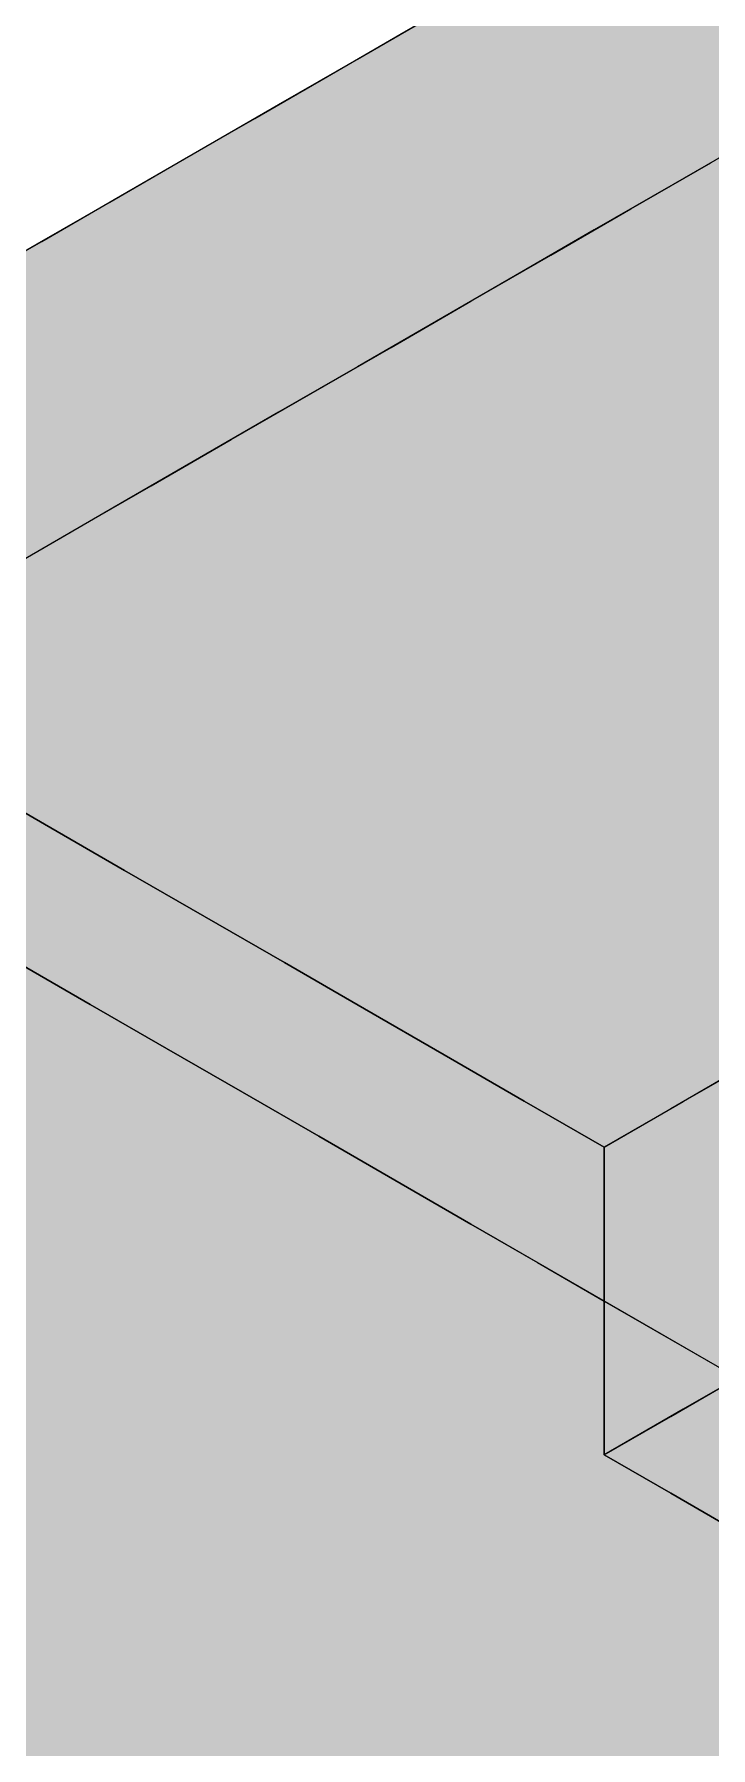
# Model space of a CAD drawing. Header units: metres. Extents: x 0 to 8.41, y 0 to 5.94.
# Drawn here: x 1.344 to 1.564, y 4.535 to 5.092 of the extents above; entities that cross this region are included whole.
import ezdxf

# ---------------------------------------------------------------- set-up
doc = ezdxf.new("R2010")
doc.units = ezdxf.units.M
doc.header["$LTSCALE"] = 0.25
doc.layers.add('ISO-3D', color=7, linetype='CONTINUOUS', lineweight=13)
doc.layers.add('ISO-3D-ARISTAS', color=250, linetype='CONTINUOUS', lineweight=13)

msp = doc.modelspace()

# ---------------------------------------------------------------- linework, layer by layer
at = {"layer": 'ISO-3D', "true_color": 0x8e8d88}
for points in [[(1.57699, 5.10444), (1.55133, 5.08963), (1.57699, 5.13111), (1.55133, 5.1163)], [(1.52567, 5.10148), (1.50001, 5.08667), (1.52567, 5.12815), (1.50001, 5.11333)], [(1.50001, 5.08667), (1.47435, 5.07185), (1.50001, 5.11333), (1.47435, 5.09852)], [(1.55133, 5.08963), (1.52567, 5.07481), (1.55133, 5.1163), (1.52567, 5.10148)], [(1.57699, 5.07778), (1.55133, 5.06296), (1.57699, 5.10444), (1.55133, 5.08963)], [(1.47435, 5.07185), (1.44869, 5.05704), (1.47435, 5.09852), (1.44869, 5.0837)], [(1.52567, 5.07481), (1.50001, 5.06), (1.52567, 5.10148), (1.50001, 5.08667)], [(1.50001, 5.06), (1.47435, 5.04519), (1.50001, 5.08667), (1.47435, 5.07185)], [(1.55133, 5.06296), (1.52567, 5.04815), (1.55133, 5.08963), (1.52567, 5.07481)], [(1.44869, 5.05704), (1.42303, 5.04222), (1.44869, 5.0837), (1.42303, 5.06889)], [(1.52567, 5.04815), (1.50001, 5.03333), (1.52567, 5.07481), (1.50001, 5.06)], [(1.57699, 5.05778), (1.55133, 5.04296), (1.57699, 5.07778), (1.55133, 5.06296)], [(1.42303, 5.04222), (1.39737, 5.02741), (1.42303, 5.06889), (1.39737, 5.05407)], [(1.47435, 5.04519), (1.44869, 5.03037), (1.47435, 5.07185), (1.44869, 5.05704)], [(1.55133, 5.04296), (1.52567, 5.02815), (1.55133, 5.06296), (1.52567, 5.04815)], [(1.50001, 5.03333), (1.47435, 5.01852), (1.50001, 5.06), (1.47435, 5.04519)], [(1.39737, 5.02741), (1.37171, 5.01259), (1.39737, 5.05407), (1.37171, 5.03926)], [(1.44869, 5.03037), (1.42303, 5.01556), (1.44869, 5.05704), (1.42303, 5.04222)], [(1.52567, 5.02815), (1.50001, 5.01333), (1.52567, 5.04815), (1.50001, 5.03333)], [(1.42303, 5.01556), (1.39737, 5.00074), (1.42303, 5.04222), (1.39737, 5.02741)], [(1.47435, 5.01852), (1.44869, 5.0037), (1.47435, 5.04519), (1.44869, 5.03037)], [(1.37171, 5.01259), (1.34605, 4.99778), (1.37171, 5.03926), (1.34605, 5.02444)], [(1.44869, 5.0037), (1.42303, 4.98889), (1.44869, 5.03037), (1.42303, 5.01556)], [(1.50001, 5.01333), (1.47435, 4.99852), (1.50001, 5.03333), (1.47435, 5.01852)], [(1.34605, 4.99778), (1.32039, 4.98296), (1.34605, 5.02444), (1.32039, 5.00963)], [(1.39737, 5.00074), (1.37171, 4.98593), (1.39737, 5.02741), (1.37171, 5.01259)], [(1.47435, 4.99852), (1.44869, 4.9837), (1.47435, 5.01852), (1.44869, 5.0037)], [(1.42303, 4.98889), (1.39737, 4.97407), (1.42303, 5.01556), (1.39737, 5.00074)], [(1.37171, 4.98593), (1.34605, 4.97111), (1.37171, 5.01259), (1.34605, 4.99778)], [(1.44869, 4.9837), (1.42303, 4.96889), (1.44869, 5.0037), (1.42303, 4.98889)], [(1.34605, 4.97111), (1.32039, 4.9563), (1.34605, 4.99778), (1.32039, 4.98296)], [(1.39737, 4.97407), (1.37171, 4.95926), (1.39737, 5.00074), (1.37171, 4.98593)], [(1.37171, 4.95926), (1.34605, 4.94444), (1.37171, 4.98593), (1.34605, 4.97111)], [(1.42303, 4.96889), (1.39737, 4.95407), (1.42303, 4.98889), (1.39737, 4.97407)], [(1.39737, 4.95407), (1.37171, 4.93926), (1.39737, 4.97407), (1.37171, 4.95926)], [(1.34605, 4.94444), (1.32039, 4.92963), (1.34605, 4.97111), (1.32039, 4.9563)], [(1.37171, 4.93926), (1.34605, 4.92444), (1.37171, 4.95926), (1.34605, 4.94444)], [(1.34605, 4.92444), (1.32039, 4.90963), (1.34605, 4.94444), (1.32039, 4.92963)], [(1.5802, 4.73463), (1.55454, 4.71981), (1.5802, 4.75963), (1.55454, 4.74481)], [(1.55454, 4.71981), (1.52888, 4.705), (1.55454, 4.74481), (1.52888, 4.73)], [(1.5802, 4.70963), (1.55454, 4.69481), (1.5802, 4.73463), (1.55454, 4.71981)], [(1.55454, 4.69481), (1.52888, 4.68), (1.55454, 4.71981), (1.52888, 4.705)], [(1.5802, 4.68463), (1.55454, 4.66981), (1.5802, 4.70963), (1.55454, 4.69481)], [(1.55454, 4.66981), (1.52888, 4.655), (1.55454, 4.69481), (1.52888, 4.68)], [(1.5802, 4.65963), (1.55454, 4.64481), (1.5802, 4.68463), (1.55454, 4.66981)], [(1.55454, 4.64481), (1.52888, 4.63), (1.55454, 4.66981), (1.52888, 4.655)]]:
    msp.add_solid(points, dxfattribs=at)
at = {"layer": 'ISO-3D', "true_color": 0xb0aea8}
for points in [[(1.53438, 5.1046), (1.5108, 5.09099), (1.50963, 5.11889), (1.48606, 5.10528)], [(1.5827, 5.10393), (1.55912, 5.09032), (1.55795, 5.11821), (1.53438, 5.1046)], [(1.5108, 5.09099), (1.48723, 5.07738), (1.48606, 5.10528), (1.46248, 5.09167)], [(1.55912, 5.09032), (1.53555, 5.07671), (1.53438, 5.1046), (1.5108, 5.09099)], [(1.60744, 5.08964), (1.58386, 5.07603), (1.5827, 5.10393), (1.55912, 5.09032)], [(1.48723, 5.07738), (1.46365, 5.06377), (1.46248, 5.09167), (1.43891, 5.07806)], [(1.53555, 5.07671), (1.51197, 5.0631), (1.5108, 5.09099), (1.48723, 5.07738)], [(1.58386, 5.07603), (1.56029, 5.06242), (1.55912, 5.09032), (1.53555, 5.07671)], [(1.46365, 5.06377), (1.44008, 5.05016), (1.43891, 5.07806), (1.41533, 5.06444)], [(1.51197, 5.0631), (1.4884, 5.04948), (1.48723, 5.07738), (1.46365, 5.06377)], [(1.56029, 5.06242), (1.53671, 5.04881), (1.53555, 5.07671), (1.51197, 5.0631)], [(1.60861, 5.06175), (1.58503, 5.04813), (1.58386, 5.07603), (1.56029, 5.06242)], [(1.44008, 5.05016), (1.4165, 5.03655), (1.41533, 5.06444), (1.39176, 5.05083)], [(1.4884, 5.04948), (1.46482, 5.03587), (1.46365, 5.06377), (1.44008, 5.05016)], [(1.53671, 5.04881), (1.51314, 5.0352), (1.51197, 5.0631), (1.4884, 5.04948)], [(1.58503, 5.04813), (1.56146, 5.03452), (1.56029, 5.06242), (1.53671, 5.04881)], [(1.4165, 5.03655), (1.39293, 5.02294), (1.39176, 5.05083), (1.36818, 5.03722)], [(1.46482, 5.03587), (1.44124, 5.02226), (1.44008, 5.05016), (1.4165, 5.03655)], [(1.51314, 5.0352), (1.48956, 5.02159), (1.4884, 5.04948), (1.46482, 5.03587)], [(1.56146, 5.03452), (1.53788, 5.02091), (1.53671, 5.04881), (1.51314, 5.0352)], [(1.5895, 5.035), (1.56352, 5.02), (1.56352, 5.05), (1.53754, 5.035)], [(1.60978, 5.03385), (1.5862, 5.02024), (1.58503, 5.04813), (1.56146, 5.03452)], [(1.39293, 5.02294), (1.36935, 5.00933), (1.36818, 5.03722), (1.34461, 5.02361)], [(1.44124, 5.02226), (1.41767, 5.00865), (1.4165, 5.03655), (1.39293, 5.02294)], [(1.48956, 5.02159), (1.46599, 5.00798), (1.46482, 5.03587), (1.44124, 5.02226)], [(1.53788, 5.02091), (1.51431, 5.0073), (1.51314, 5.0352), (1.48956, 5.02159)], [(1.56352, 5.02), (1.53754, 5.005), (1.53754, 5.035), (1.51156, 5.02)], [(1.61548, 5.02), (1.5895, 5.005), (1.5895, 5.035), (1.56352, 5.02)], [(1.5862, 5.02024), (1.56263, 5.00663), (1.56146, 5.03452), (1.53788, 5.02091)], [(1.36935, 5.00933), (1.34578, 4.99571), (1.34461, 5.02361), (1.32103, 5.01)], [(1.41767, 5.00865), (1.39409, 4.99504), (1.39293, 5.02294), (1.36935, 5.00933)], [(1.46599, 5.00798), (1.44241, 4.99437), (1.44124, 5.02226), (1.41767, 5.00865)], [(1.51431, 5.0073), (1.49073, 4.99369), (1.48956, 5.02159), (1.46599, 5.00798)], [(1.53754, 5.005), (1.51156, 4.99), (1.51156, 5.02), (1.48558, 5.005)], [(1.56263, 5.00663), (1.53905, 4.99302), (1.53788, 5.02091), (1.51431, 5.0073)], [(1.5895, 5.005), (1.56352, 4.99), (1.56352, 5.02), (1.53754, 5.005)], [(1.61094, 5.00595), (1.58737, 4.99234), (1.5862, 5.02024), (1.56263, 5.00663)], [(1.34578, 4.99571), (1.33712, 4.99071), (1.32103, 5.01), (1.31237, 5.005)], [(1.39409, 4.99504), (1.37052, 4.98143), (1.36935, 5.00933), (1.34578, 4.99571)], [(1.44241, 4.99437), (1.41884, 4.98075), (1.41767, 5.00865), (1.39409, 4.99504)], [(1.49073, 4.99369), (1.46716, 4.98008), (1.46599, 5.00798), (1.44241, 4.99437)], [(1.53905, 4.99302), (1.51548, 4.9794), (1.51431, 5.0073), (1.49073, 4.99369)], [(1.51156, 4.99), (1.48558, 4.975), (1.48558, 5.005), (1.4596, 4.99)], [(1.56352, 4.99), (1.53754, 4.975), (1.53754, 5.005), (1.51156, 4.99)], [(1.58737, 4.99234), (1.56379, 4.97873), (1.56263, 5.00663), (1.53905, 4.99302)], [(1.36186, 4.97643), (1.33712, 4.96214), (1.33712, 4.99071), (1.31237, 4.97643)], [(1.37052, 4.98143), (1.36186, 4.97643), (1.34578, 4.99571), (1.33712, 4.99071)], [(1.41884, 4.98075), (1.39526, 4.96714), (1.39409, 4.99504), (1.37052, 4.98143)], [(1.46716, 4.98008), (1.44358, 4.96647), (1.44241, 4.99437), (1.41884, 4.98075)], [(1.51548, 4.9794), (1.4919, 4.96579), (1.49073, 4.99369), (1.46716, 4.98008)], [(1.56379, 4.97873), (1.54022, 4.96512), (1.53905, 4.99302), (1.51548, 4.9794)], [(1.48558, 4.975), (1.4596, 4.96), (1.4596, 4.99), (1.43362, 4.975)], [(1.53754, 4.975), (1.51156, 4.96), (1.51156, 4.99), (1.48558, 4.975)], [(1.5895, 4.975), (1.56352, 4.96), (1.56352, 4.99), (1.53754, 4.975)], [(1.39526, 4.96714), (1.3866, 4.96214), (1.37052, 4.98143), (1.36186, 4.97643)], [(1.44358, 4.96647), (1.42001, 4.95286), (1.41884, 4.98075), (1.39526, 4.96714)], [(1.4919, 4.96579), (1.46833, 4.95218), (1.46716, 4.98008), (1.44358, 4.96647)], [(1.54022, 4.96512), (1.51664, 4.95151), (1.51548, 4.9794), (1.4919, 4.96579)], [(1.3866, 4.96214), (1.36186, 4.94786), (1.36186, 4.97643), (1.33712, 4.96214)], [(1.4596, 4.96), (1.43362, 4.945), (1.43362, 4.975), (1.40763, 4.96)], [(1.51156, 4.96), (1.48558, 4.945), (1.48558, 4.975), (1.4596, 4.96)], [(1.56352, 4.96), (1.53754, 4.945), (1.53754, 4.975), (1.51156, 4.96)], [(1.58854, 4.96444), (1.56496, 4.95083), (1.56379, 4.97873), (1.54022, 4.96512)], [(1.42001, 4.95286), (1.41135, 4.94786), (1.39526, 4.96714), (1.3866, 4.96214)], [(1.46833, 4.95218), (1.44475, 4.93857), (1.44358, 4.96647), (1.42001, 4.95286)], [(1.51664, 4.95151), (1.49307, 4.9379), (1.4919, 4.96579), (1.46833, 4.95218)], [(1.56496, 4.95083), (1.54139, 4.93722), (1.54022, 4.96512), (1.51664, 4.95151)], [(1.36186, 4.94786), (1.33712, 4.93357), (1.33712, 4.96214), (1.31237, 4.94786)], [(1.41135, 4.94786), (1.3866, 4.93357), (1.3866, 4.96214), (1.36186, 4.94786)], [(1.43362, 4.945), (1.40763, 4.93), (1.40763, 4.96), (1.38165, 4.945)], [(1.48558, 4.945), (1.4596, 4.93), (1.4596, 4.96), (1.43362, 4.945)], [(1.53754, 4.945), (1.51156, 4.93), (1.51156, 4.96), (1.48558, 4.945)], [(1.5895, 4.945), (1.56352, 4.93), (1.56352, 4.96), (1.53754, 4.945)], [(1.44475, 4.93857), (1.43609, 4.93357), (1.42001, 4.95286), (1.41135, 4.94786)], [(1.49307, 4.9379), (1.46949, 4.92429), (1.46833, 4.95218), (1.44475, 4.93857)], [(1.54139, 4.93722), (1.51781, 4.92361), (1.51664, 4.95151), (1.49307, 4.9379)], [(1.3866, 4.93357), (1.36186, 4.91929), (1.36186, 4.94786), (1.33712, 4.93357)], [(1.43609, 4.93357), (1.41135, 4.91929), (1.41135, 4.94786), (1.3866, 4.93357)], [(1.58971, 4.93655), (1.56613, 4.92294), (1.56496, 4.95083), (1.54139, 4.93722)], [(1.40763, 4.93), (1.38165, 4.915), (1.38165, 4.945), (1.35567, 4.93)], [(1.4596, 4.93), (1.43362, 4.915), (1.43362, 4.945), (1.40763, 4.93)], [(1.51156, 4.93), (1.48558, 4.915), (1.48558, 4.945), (1.4596, 4.93)], [(1.56352, 4.93), (1.53754, 4.915), (1.53754, 4.945), (1.51156, 4.93)], [(1.61548, 4.93), (1.5895, 4.915), (1.5895, 4.945), (1.56352, 4.93)], [(1.46949, 4.92429), (1.46083, 4.91929), (1.44475, 4.93857), (1.43609, 4.93357)], [(1.51781, 4.92361), (1.49424, 4.91), (1.49307, 4.9379), (1.46949, 4.92429)], [(1.56613, 4.92294), (1.54256, 4.90933), (1.54139, 4.93722), (1.51781, 4.92361)], [(1.36186, 4.91929), (1.33712, 4.905), (1.33712, 4.93357), (1.31237, 4.91929)], [(1.38165, 4.915), (1.36, 4.9025), (1.35567, 4.93), (1.33402, 4.9175)], [(1.41135, 4.91929), (1.3866, 4.905), (1.3866, 4.93357), (1.36186, 4.91929)], [(1.43362, 4.915), (1.40763, 4.9), (1.40763, 4.93), (1.38165, 4.915)], [(1.46083, 4.91929), (1.43609, 4.905), (1.43609, 4.93357), (1.41135, 4.91929)], [(1.48558, 4.915), (1.4596, 4.9), (1.4596, 4.93), (1.43362, 4.915)], [(1.53754, 4.915), (1.51156, 4.9), (1.51156, 4.93), (1.48558, 4.915)], [(1.5895, 4.915), (1.56352, 4.9), (1.56352, 4.93), (1.53754, 4.915)], [(1.49424, 4.91), (1.48558, 4.905), (1.46949, 4.92429), (1.46083, 4.91929)], [(1.54256, 4.90933), (1.51898, 4.89571), (1.51781, 4.92361), (1.49424, 4.91)], [(1.3866, 4.905), (1.36186, 4.89071), (1.36186, 4.91929), (1.33712, 4.905)], [(1.43609, 4.905), (1.41135, 4.89071), (1.41135, 4.91929), (1.3866, 4.905)], [(1.48558, 4.905), (1.46083, 4.89071), (1.46083, 4.91929), (1.43609, 4.905)], [(1.59087, 4.90865), (1.5673, 4.89504), (1.56613, 4.92294), (1.54256, 4.90933)], [(1.36, 4.9025), (1.33835, 4.89), (1.33402, 4.9175), (1.31237, 4.905)], [(1.40763, 4.9), (1.38598, 4.8875), (1.38165, 4.915), (1.36, 4.9025)], [(1.4596, 4.9), (1.43362, 4.885), (1.43362, 4.915), (1.40763, 4.9)], [(1.51156, 4.9), (1.48558, 4.885), (1.48558, 4.915), (1.4596, 4.9)], [(1.56352, 4.9), (1.53754, 4.885), (1.53754, 4.915), (1.51156, 4.9)], [(1.51898, 4.89571), (1.51032, 4.89071), (1.49424, 4.91), (1.48558, 4.905)], [(1.5673, 4.89504), (1.54372, 4.88143), (1.54256, 4.90933), (1.51898, 4.89571)], [(1.36186, 4.89071), (1.33712, 4.87643), (1.33712, 4.905), (1.31237, 4.89071)], [(1.38598, 4.8875), (1.36433, 4.875), (1.36, 4.9025), (1.33835, 4.89)], [(1.41135, 4.89071), (1.3866, 4.87643), (1.3866, 4.905), (1.36186, 4.89071)], [(1.46083, 4.89071), (1.43609, 4.87643), (1.43609, 4.905), (1.41135, 4.89071)], [(1.51032, 4.89071), (1.48558, 4.87643), (1.48558, 4.905), (1.46083, 4.89071)], [(1.43362, 4.885), (1.41196, 4.8725), (1.40763, 4.9), (1.38598, 4.8875)], [(1.48558, 4.885), (1.4596, 4.87), (1.4596, 4.9), (1.43362, 4.885)], [(1.53754, 4.885), (1.51156, 4.87), (1.51156, 4.9), (1.48558, 4.885)], [(1.5895, 4.885), (1.56352, 4.87), (1.56352, 4.9), (1.53754, 4.885)], [(1.3866, 4.87643), (1.36186, 4.86214), (1.36186, 4.89071), (1.33712, 4.87643)], [(1.43609, 4.87643), (1.41135, 4.86214), (1.41135, 4.89071), (1.3866, 4.87643)], [(1.48558, 4.87643), (1.46083, 4.86214), (1.46083, 4.89071), (1.43609, 4.87643)], [(1.53506, 4.87643), (1.51032, 4.86214), (1.51032, 4.89071), (1.48558, 4.87643)], [(1.54372, 4.88143), (1.53506, 4.87643), (1.51898, 4.89571), (1.51032, 4.89071)], [(1.59204, 4.88075), (1.56847, 4.86714), (1.5673, 4.89504), (1.54372, 4.88143)], [(1.36433, 4.875), (1.34268, 4.8625), (1.33835, 4.89), (1.3167, 4.8775)], [(1.41196, 4.8725), (1.39031, 4.86), (1.38598, 4.8875), (1.36433, 4.875)], [(1.4596, 4.87), (1.43795, 4.8575), (1.43362, 4.885), (1.41196, 4.8725)], [(1.51156, 4.87), (1.48558, 4.855), (1.48558, 4.885), (1.4596, 4.87)], [(1.56352, 4.87), (1.53754, 4.855), (1.53754, 4.885), (1.51156, 4.87)], [(1.56847, 4.86714), (1.55981, 4.86214), (1.54372, 4.88143), (1.53506, 4.87643)], [(1.36186, 4.86214), (1.33712, 4.84786), (1.33712, 4.87643), (1.31237, 4.86214)], [(1.39031, 4.86), (1.36866, 4.8475), (1.36433, 4.875), (1.34268, 4.8625)], [(1.41135, 4.86214), (1.3866, 4.84786), (1.3866, 4.87643), (1.36186, 4.86214)], [(1.46083, 4.86214), (1.43609, 4.84786), (1.43609, 4.87643), (1.41135, 4.86214)], [(1.51032, 4.86214), (1.48558, 4.84786), (1.48558, 4.87643), (1.46083, 4.86214)], [(1.55981, 4.86214), (1.53506, 4.84786), (1.53506, 4.87643), (1.51032, 4.86214)], [(1.43795, 4.8575), (1.4163, 4.845), (1.41196, 4.8725), (1.39031, 4.86)], [(1.48558, 4.855), (1.46393, 4.8425), (1.4596, 4.87), (1.43795, 4.8575)], [(1.53754, 4.855), (1.51156, 4.84), (1.51156, 4.87), (1.48558, 4.855)], [(1.5895, 4.855), (1.56352, 4.84), (1.56352, 4.87), (1.53754, 4.855)], [(1.36866, 4.8475), (1.34701, 4.835), (1.34268, 4.8625), (1.32103, 4.85)], [(1.59321, 4.85286), (1.58455, 4.84786), (1.56847, 4.86714), (1.55981, 4.86214)], [(1.3866, 4.84786), (1.36186, 4.83357), (1.36186, 4.86214), (1.33712, 4.84786)], [(1.4163, 4.845), (1.39464, 4.8325), (1.39031, 4.86), (1.36866, 4.8475)], [(1.43609, 4.84786), (1.41135, 4.83357), (1.41135, 4.86214), (1.3866, 4.84786)], [(1.46393, 4.8425), (1.44228, 4.83), (1.43795, 4.8575), (1.4163, 4.845)], [(1.48558, 4.84786), (1.46083, 4.83357), (1.46083, 4.86214), (1.43609, 4.84786)], [(1.53506, 4.84786), (1.51032, 4.83357), (1.51032, 4.86214), (1.48558, 4.84786)], [(1.58455, 4.84786), (1.55981, 4.83357), (1.55981, 4.86214), (1.53506, 4.84786)], [(1.51156, 4.84), (1.48991, 4.8275), (1.48558, 4.855), (1.46393, 4.8425)], [(1.56352, 4.84), (1.53754, 4.825), (1.53754, 4.855), (1.51156, 4.84)], [(1.36186, 4.83357), (1.33712, 4.81929), (1.33712, 4.84786), (1.31237, 4.83357)], [(1.39464, 4.8325), (1.37299, 4.82), (1.36866, 4.8475), (1.34701, 4.835)], [(1.41135, 4.83357), (1.3866, 4.81929), (1.3866, 4.84786), (1.36186, 4.83357)], [(1.46083, 4.83357), (1.43609, 4.81929), (1.43609, 4.84786), (1.41135, 4.83357)], [(1.51032, 4.83357), (1.48558, 4.81929), (1.48558, 4.84786), (1.46083, 4.83357)], [(1.55981, 4.83357), (1.53506, 4.81929), (1.53506, 4.84786), (1.51032, 4.83357)], [(1.6093, 4.83357), (1.58455, 4.81929), (1.58455, 4.84786), (1.55981, 4.83357)], [(1.44228, 4.83), (1.42063, 4.8175), (1.4163, 4.845), (1.39464, 4.8325)], [(1.48991, 4.8275), (1.46826, 4.815), (1.46393, 4.8425), (1.44228, 4.83)], [(1.53754, 4.825), (1.51589, 4.8125), (1.51156, 4.84), (1.48991, 4.8275)], [(1.5895, 4.825), (1.56352, 4.81), (1.56352, 4.84), (1.53754, 4.825)], [(1.3866, 4.81929), (1.36186, 4.805), (1.36186, 4.83357), (1.33712, 4.81929)], [(1.42063, 4.8175), (1.39897, 4.805), (1.39464, 4.8325), (1.37299, 4.82)], [(1.43609, 4.81929), (1.41135, 4.805), (1.41135, 4.83357), (1.3866, 4.81929)], [(1.46826, 4.815), (1.44661, 4.8025), (1.44228, 4.83), (1.42063, 4.8175)], [(1.48558, 4.81929), (1.46083, 4.805), (1.46083, 4.83357), (1.43609, 4.81929)], [(1.53506, 4.81929), (1.51032, 4.805), (1.51032, 4.83357), (1.48558, 4.81929)], [(1.58455, 4.81929), (1.55981, 4.805), (1.55981, 4.83357), (1.53506, 4.81929)], [(1.51589, 4.8125), (1.49424, 4.8), (1.48991, 4.8275), (1.46826, 4.815)], [(1.56352, 4.81), (1.54187, 4.7975), (1.53754, 4.825), (1.51589, 4.8125)], [(1.36186, 4.805), (1.33712, 4.79071), (1.33712, 4.81929), (1.31237, 4.805)], [(1.41135, 4.805), (1.3866, 4.79071), (1.3866, 4.81929), (1.36186, 4.805)], [(1.46083, 4.805), (1.43609, 4.79071), (1.43609, 4.81929), (1.41135, 4.805)], [(1.51032, 4.805), (1.48558, 4.79071), (1.48558, 4.81929), (1.46083, 4.805)], [(1.55981, 4.805), (1.53506, 4.79071), (1.53506, 4.81929), (1.51032, 4.805)], [(1.6093, 4.805), (1.58455, 4.79071), (1.58455, 4.81929), (1.55981, 4.805)], [(1.44661, 4.8025), (1.42496, 4.79), (1.42063, 4.8175), (1.39897, 4.805)], [(1.49424, 4.8), (1.47259, 4.7875), (1.46826, 4.815), (1.44661, 4.8025)], [(1.54187, 4.7975), (1.52022, 4.785), (1.51589, 4.8125), (1.49424, 4.8)], [(1.5895, 4.795), (1.56785, 4.7825), (1.56352, 4.81), (1.54187, 4.7975)], [(1.3866, 4.79071), (1.36186, 4.77643), (1.36186, 4.805), (1.33712, 4.79071)], [(1.43609, 4.79071), (1.41135, 4.77643), (1.41135, 4.805), (1.3866, 4.79071)], [(1.47259, 4.7875), (1.45094, 4.775), (1.44661, 4.8025), (1.42496, 4.79)], [(1.48558, 4.79071), (1.46083, 4.77643), (1.46083, 4.805), (1.43609, 4.79071)], [(1.53506, 4.79071), (1.51032, 4.77643), (1.51032, 4.805), (1.48558, 4.79071)], [(1.58455, 4.79071), (1.55981, 4.77643), (1.55981, 4.805), (1.53506, 4.79071)], [(1.52022, 4.785), (1.49857, 4.7725), (1.49424, 4.8), (1.47259, 4.7875)], [(1.56785, 4.7825), (1.5462, 4.77), (1.54187, 4.7975), (1.52022, 4.785)], [(1.41135, 4.77643), (1.3866, 4.76214), (1.3866, 4.79071), (1.36186, 4.77643)], [(1.46083, 4.77643), (1.43609, 4.76214), (1.43609, 4.79071), (1.41135, 4.77643)], [(1.51032, 4.77643), (1.48558, 4.76214), (1.48558, 4.79071), (1.46083, 4.77643)], [(1.55981, 4.77643), (1.53506, 4.76214), (1.53506, 4.79071), (1.51032, 4.77643)], [(1.6093, 4.77643), (1.58455, 4.76214), (1.58455, 4.79071), (1.55981, 4.77643)], [(1.49857, 4.7725), (1.47692, 4.76), (1.47259, 4.7875), (1.45094, 4.775)], [(1.5462, 4.77), (1.52455, 4.7575), (1.52022, 4.785), (1.49857, 4.7725)], [(1.59383, 4.7675), (1.57218, 4.755), (1.56785, 4.7825), (1.5462, 4.77)], [(1.43609, 4.76214), (1.41135, 4.74786), (1.41135, 4.77643), (1.3866, 4.76214)], [(1.48558, 4.76214), (1.46083, 4.74786), (1.46083, 4.77643), (1.43609, 4.76214)], [(1.53506, 4.76214), (1.51032, 4.74786), (1.51032, 4.77643), (1.48558, 4.76214)], [(1.58455, 4.76214), (1.55981, 4.74786), (1.55981, 4.77643), (1.53506, 4.76214)], [(1.52455, 4.7575), (1.5029, 4.745), (1.49857, 4.7725), (1.47692, 4.76)], [(1.57218, 4.755), (1.55053, 4.7425), (1.5462, 4.77), (1.52455, 4.7575)], [(1.46083, 4.74786), (1.43609, 4.73357), (1.43609, 4.76214), (1.41135, 4.74786)], [(1.51032, 4.74786), (1.48558, 4.73357), (1.48558, 4.76214), (1.46083, 4.74786)], [(1.55981, 4.74786), (1.53506, 4.73357), (1.53506, 4.76214), (1.51032, 4.74786)], [(1.59321, 4.75714), (1.56847, 4.74286), (1.58455, 4.76214), (1.55981, 4.74786)], [(1.55053, 4.7425), (1.52888, 4.73), (1.52455, 4.7575), (1.5029, 4.745)], [(1.48558, 4.73357), (1.46083, 4.71929), (1.46083, 4.74786), (1.43609, 4.73357)], [(1.53506, 4.73357), (1.51032, 4.71929), (1.51032, 4.74786), (1.48558, 4.73357)], [(1.56847, 4.74286), (1.54372, 4.72857), (1.55981, 4.74786), (1.53506, 4.73357)], [(1.59228, 4.72911), (1.56754, 4.71482), (1.56847, 4.74286), (1.54372, 4.72857)], [(1.51032, 4.71929), (1.48558, 4.705), (1.48558, 4.73357), (1.46083, 4.71929)], [(1.54372, 4.72857), (1.51898, 4.71429), (1.53506, 4.73357), (1.51032, 4.71929)], [(1.56754, 4.71482), (1.5428, 4.70054), (1.54372, 4.72857), (1.51898, 4.71429)], [(1.51898, 4.71429), (1.49424, 4.7), (1.51032, 4.71929), (1.48558, 4.705)], [(1.5428, 4.70054), (1.51805, 4.68625), (1.51898, 4.71429), (1.49424, 4.7)], [(1.59136, 4.70107), (1.56661, 4.68679), (1.56754, 4.71482), (1.5428, 4.70054)], [(1.56661, 4.68679), (1.54187, 4.6725), (1.5428, 4.70054), (1.51805, 4.68625)], [(1.59043, 4.67304), (1.56568, 4.65875), (1.56661, 4.68679), (1.54187, 4.6725)], [(1.59383, 4.6425), (1.57218, 4.63), (1.57218, 4.655), (1.55053, 4.6425)], [(1.57218, 4.63), (1.55053, 4.6175), (1.55053, 4.6425), (1.52888, 4.63)], [(1.59383, 4.6175), (1.57218, 4.605), (1.57218, 4.63), (1.55053, 4.6175)]]:
    msp.add_solid(points, dxfattribs=at)
at = {"layer": 'ISO-3D', "true_color": 0x9e9d98}
for points in [[(1.34701, 4.81), (1.32103, 4.825), (1.34701, 4.835), (1.32103, 4.85)], [(1.37299, 4.795), (1.34701, 4.81), (1.37299, 4.82), (1.34701, 4.835)], [(1.34701, 4.785), (1.32103, 4.8), (1.34701, 4.81), (1.32103, 4.825)], [(1.39897, 4.78), (1.37299, 4.795), (1.39897, 4.805), (1.37299, 4.82)], [(1.37299, 4.77), (1.34701, 4.785), (1.37299, 4.795), (1.34701, 4.81)], [(1.42496, 4.765), (1.39897, 4.78), (1.42496, 4.79), (1.39897, 4.805)], [(1.34701, 4.76), (1.32103, 4.775), (1.34701, 4.785), (1.32103, 4.8)], [(1.36186, 4.74976), (1.33712, 4.76405), (1.36186, 4.77643), (1.33712, 4.79071)], [(1.39897, 4.755), (1.37299, 4.77), (1.39897, 4.78), (1.37299, 4.795)], [(1.45094, 4.75), (1.42496, 4.765), (1.45094, 4.775), (1.42496, 4.79)], [(1.37299, 4.745), (1.34701, 4.76), (1.37299, 4.77), (1.34701, 4.785)], [(1.42496, 4.74), (1.39897, 4.755), (1.42496, 4.765), (1.39897, 4.78)], [(1.34701, 4.735), (1.32103, 4.75), (1.34701, 4.76), (1.32103, 4.775)], [(1.3866, 4.73548), (1.36186, 4.74976), (1.3866, 4.76214), (1.36186, 4.77643)], [(1.47692, 4.735), (1.45094, 4.75), (1.47692, 4.76), (1.45094, 4.775)], [(1.39897, 4.73), (1.37299, 4.745), (1.39897, 4.755), (1.37299, 4.77)], [(1.36186, 4.7231), (1.33712, 4.73738), (1.36186, 4.74976), (1.33712, 4.76405)], [(1.41135, 4.72119), (1.3866, 4.73548), (1.41135, 4.74786), (1.3866, 4.76214)], [(1.45094, 4.725), (1.42496, 4.74), (1.45094, 4.75), (1.42496, 4.765)], [(1.37299, 4.72), (1.34701, 4.735), (1.37299, 4.745), (1.34701, 4.76)], [(1.5029, 4.72), (1.47692, 4.735), (1.5029, 4.745), (1.47692, 4.76)], [(1.42496, 4.715), (1.39897, 4.73), (1.42496, 4.74), (1.39897, 4.755)], [(1.34701, 4.70687), (1.32103, 4.72187), (1.34701, 4.735), (1.32103, 4.75)], [(1.3866, 4.70881), (1.36186, 4.7231), (1.3866, 4.73548), (1.36186, 4.74976)], [(1.43609, 4.7069), (1.41135, 4.72119), (1.43609, 4.73357), (1.41135, 4.74786)], [(1.47692, 4.71), (1.45094, 4.725), (1.47692, 4.735), (1.45094, 4.75)], [(1.39897, 4.705), (1.37299, 4.72), (1.39897, 4.73), (1.37299, 4.745)], [(1.45094, 4.7), (1.42496, 4.715), (1.45094, 4.725), (1.42496, 4.74)], [(1.52888, 4.705), (1.5029, 4.72), (1.52888, 4.73), (1.5029, 4.745)], [(1.36186, 4.69643), (1.33712, 4.71071), (1.36186, 4.7231), (1.33712, 4.73738)], [(1.37299, 4.69187), (1.34701, 4.70687), (1.37299, 4.72), (1.34701, 4.735)], [(1.41135, 4.69452), (1.3866, 4.70881), (1.41135, 4.72119), (1.3866, 4.73548)], [(1.5029, 4.695), (1.47692, 4.71), (1.5029, 4.72), (1.47692, 4.735)], [(1.42496, 4.69), (1.39897, 4.705), (1.42496, 4.715), (1.39897, 4.73)], [(1.46083, 4.69262), (1.43609, 4.7069), (1.46083, 4.71929), (1.43609, 4.73357)], [(1.3866, 4.68214), (1.36186, 4.69643), (1.3866, 4.70881), (1.36186, 4.7231)], [(1.47692, 4.685), (1.45094, 4.7), (1.47692, 4.71), (1.45094, 4.725)], [(1.34701, 4.67875), (1.32103, 4.69375), (1.34701, 4.70687), (1.32103, 4.72187)], [(1.39897, 4.67687), (1.37299, 4.69187), (1.39897, 4.705), (1.37299, 4.72)], [(1.43609, 4.68024), (1.41135, 4.69452), (1.43609, 4.7069), (1.41135, 4.72119)], [(1.48558, 4.67833), (1.46083, 4.69262), (1.48558, 4.705), (1.46083, 4.71929)], [(1.52888, 4.68), (1.5029, 4.695), (1.52888, 4.705), (1.5029, 4.72)], [(1.45094, 4.675), (1.42496, 4.69), (1.45094, 4.7), (1.42496, 4.715)], [(1.36186, 4.67643), (1.33712, 4.69071), (1.36186, 4.69643), (1.33712, 4.71071)], [(1.37299, 4.66375), (1.34701, 4.67875), (1.37299, 4.69187), (1.34701, 4.70687)], [(1.41135, 4.66786), (1.3866, 4.68214), (1.41135, 4.69452), (1.3866, 4.70881)], [(1.46083, 4.66595), (1.43609, 4.68024), (1.46083, 4.69262), (1.43609, 4.7069)], [(1.5029, 4.67), (1.47692, 4.685), (1.5029, 4.695), (1.47692, 4.71)], [(1.42496, 4.66187), (1.39897, 4.67687), (1.42496, 4.69), (1.39897, 4.705)], [(1.50723, 4.66583), (1.48558, 4.67833), (1.50723, 4.6925), (1.48558, 4.705)], [(1.3866, 4.66214), (1.36186, 4.67643), (1.3866, 4.68214), (1.36186, 4.69643)], [(1.47692, 4.66), (1.45094, 4.675), (1.47692, 4.685), (1.45094, 4.7)], [(1.34701, 4.65062), (1.32103, 4.66562), (1.34701, 4.67875), (1.32103, 4.69375)], [(1.36186, 4.64748), (1.33712, 4.66177), (1.36186, 4.67643), (1.33712, 4.69071)], [(1.39897, 4.64875), (1.37299, 4.66375), (1.39897, 4.67687), (1.37299, 4.69187)], [(1.43609, 4.65357), (1.41135, 4.66786), (1.43609, 4.68024), (1.41135, 4.69452)], [(1.45094, 4.64687), (1.42496, 4.66187), (1.45094, 4.675), (1.42496, 4.69)], [(1.48558, 4.65167), (1.46083, 4.66595), (1.48558, 4.67833), (1.46083, 4.69262)], [(1.52888, 4.655), (1.5029, 4.67), (1.52888, 4.68), (1.5029, 4.695)], [(1.52888, 4.65333), (1.50723, 4.66583), (1.52888, 4.68), (1.50723, 4.6925)], [(1.5029, 4.645), (1.47692, 4.66), (1.5029, 4.67), (1.47692, 4.685)], [(1.37299, 4.63562), (1.34701, 4.65062), (1.37299, 4.66375), (1.34701, 4.67875)], [(1.41135, 4.64786), (1.3866, 4.66214), (1.41135, 4.66786), (1.3866, 4.68214)], [(1.46083, 4.63929), (1.43609, 4.65357), (1.46083, 4.66595), (1.43609, 4.68024)], [(1.55486, 4.63833), (1.52888, 4.65333), (1.55486, 4.665), (1.52888, 4.68)], [(1.3866, 4.6332), (1.36186, 4.64748), (1.3866, 4.66214), (1.36186, 4.67643)], [(1.42496, 4.63375), (1.39897, 4.64875), (1.42496, 4.66187), (1.39897, 4.67687)], [(1.47692, 4.63187), (1.45094, 4.64687), (1.47692, 4.66), (1.45094, 4.675)], [(1.50723, 4.63917), (1.48558, 4.65167), (1.50723, 4.66583), (1.48558, 4.67833)], [(1.43609, 4.63357), (1.41135, 4.64786), (1.43609, 4.65357), (1.41135, 4.66786)], [(1.52888, 4.63), (1.5029, 4.645), (1.52888, 4.655), (1.5029, 4.67)], [(1.34701, 4.6225), (1.32103, 4.6375), (1.34701, 4.65062), (1.32103, 4.66562)], [(1.39897, 4.62062), (1.37299, 4.63562), (1.39897, 4.64875), (1.37299, 4.66375)], [(1.41135, 4.61891), (1.3866, 4.6332), (1.41135, 4.64786), (1.3866, 4.66214)], [(1.45094, 4.61875), (1.42496, 4.63375), (1.45094, 4.64687), (1.42496, 4.66187)], [(1.48558, 4.625), (1.46083, 4.63929), (1.48558, 4.65167), (1.46083, 4.66595)], [(1.52888, 4.62667), (1.50723, 4.63917), (1.52888, 4.65333), (1.50723, 4.66583)], [(1.58084, 4.62333), (1.55486, 4.63833), (1.58084, 4.65), (1.55486, 4.665)], [(1.36186, 4.61853), (1.33712, 4.63282), (1.36186, 4.64748), (1.33712, 4.66177)], [(1.5029, 4.61687), (1.47692, 4.63187), (1.5029, 4.645), (1.47692, 4.66)], [(1.46083, 4.61929), (1.43609, 4.63357), (1.46083, 4.63929), (1.43609, 4.65357)], [(1.50723, 4.6125), (1.48558, 4.625), (1.50723, 4.63917), (1.48558, 4.65167)], [(1.55486, 4.61167), (1.52888, 4.62667), (1.55486, 4.63833), (1.52888, 4.65333)], [(1.37299, 4.6075), (1.34701, 4.6225), (1.37299, 4.63562), (1.34701, 4.65062)], [(1.3866, 4.60425), (1.36186, 4.61853), (1.3866, 4.6332), (1.36186, 4.64748)], [(1.42496, 4.60562), (1.39897, 4.62062), (1.42496, 4.63375), (1.39897, 4.64875)], [(1.43609, 4.60462), (1.41135, 4.61891), (1.43609, 4.63357), (1.41135, 4.64786)], [(1.47692, 4.60375), (1.45094, 4.61875), (1.47692, 4.63187), (1.45094, 4.64687)], [(1.52888, 4.60187), (1.5029, 4.61687), (1.52888, 4.63), (1.5029, 4.645)], [(1.34701, 4.59437), (1.32103, 4.60938), (1.34701, 4.6225), (1.32103, 4.6375)], [(1.39897, 4.5925), (1.37299, 4.6075), (1.39897, 4.62062), (1.37299, 4.63562)], [(1.48558, 4.605), (1.46083, 4.61929), (1.48558, 4.625), (1.46083, 4.63929)], [(1.52888, 4.6), (1.50723, 4.6125), (1.52888, 4.62667), (1.50723, 4.63917)], [(1.58084, 4.59667), (1.55486, 4.61167), (1.58084, 4.62333), (1.55486, 4.63833)], [(1.36186, 4.58959), (1.33712, 4.60387), (1.36186, 4.61853), (1.33712, 4.63282)], [(1.41135, 4.58996), (1.3866, 4.60425), (1.41135, 4.61891), (1.3866, 4.6332)], [(1.45094, 4.59062), (1.42496, 4.60562), (1.45094, 4.61875), (1.42496, 4.63375)], [(1.46083, 4.59034), (1.43609, 4.60462), (1.46083, 4.61929), (1.43609, 4.63357)], [(1.5029, 4.58875), (1.47692, 4.60375), (1.5029, 4.61687), (1.47692, 4.63187)], [(1.55053, 4.58937), (1.52888, 4.60187), (1.55053, 4.6175), (1.52888, 4.63)], [(1.50723, 4.5925), (1.48558, 4.605), (1.50723, 4.6125), (1.48558, 4.625)], [(1.55486, 4.585), (1.52888, 4.6), (1.55486, 4.61167), (1.52888, 4.62667)], [(1.37299, 4.57937), (1.34701, 4.59437), (1.37299, 4.6075), (1.34701, 4.6225)], [(1.3866, 4.5753), (1.36186, 4.58959), (1.3866, 4.60425), (1.36186, 4.61853)], [(1.42496, 4.5775), (1.39897, 4.5925), (1.42496, 4.60562), (1.39897, 4.62062)], [(1.43609, 4.57568), (1.41135, 4.58996), (1.43609, 4.60462), (1.41135, 4.61891)], [(1.47692, 4.57562), (1.45094, 4.59062), (1.47692, 4.60375), (1.45094, 4.61875)], [(1.48558, 4.57605), (1.46083, 4.59034), (1.48558, 4.605), (1.46083, 4.61929)], [(1.57218, 4.57687), (1.55053, 4.58937), (1.57218, 4.605), (1.55053, 4.6175)], [(1.52888, 4.57375), (1.5029, 4.58875), (1.52888, 4.60187), (1.5029, 4.61687)], [(1.52888, 4.58), (1.50723, 4.5925), (1.52888, 4.6), (1.50723, 4.6125)], [(1.34701, 4.56625), (1.32103, 4.58125), (1.34701, 4.59437), (1.32103, 4.60938)], [(1.39897, 4.56438), (1.37299, 4.57937), (1.39897, 4.5925), (1.37299, 4.6075)], [(1.58084, 4.57), (1.55486, 4.585), (1.58084, 4.59667), (1.55486, 4.61167)], [(1.36186, 4.56064), (1.33712, 4.57492), (1.36186, 4.58959), (1.33712, 4.60387)], [(1.41135, 4.56102), (1.3866, 4.5753), (1.41135, 4.58996), (1.3866, 4.60425)], [(1.45094, 4.5625), (1.42496, 4.5775), (1.45094, 4.59062), (1.42496, 4.60562)], [(1.46083, 4.56139), (1.43609, 4.57568), (1.46083, 4.59034), (1.43609, 4.60462)], [(1.5029, 4.56062), (1.47692, 4.57562), (1.5029, 4.58875), (1.47692, 4.60375)], [(1.50723, 4.56355), (1.48558, 4.57605), (1.50723, 4.5925), (1.48558, 4.605)], [(1.55053, 4.56125), (1.52888, 4.57375), (1.55053, 4.58937), (1.52888, 4.60187)], [(1.55486, 4.565), (1.52888, 4.58), (1.55486, 4.585), (1.52888, 4.6)], [(1.37299, 4.55125), (1.34701, 4.56625), (1.37299, 4.57937), (1.34701, 4.59437)], [(1.3866, 4.54635), (1.36186, 4.56064), (1.3866, 4.5753), (1.36186, 4.58959)], [(1.42496, 4.54937), (1.39897, 4.56438), (1.42496, 4.5775), (1.39897, 4.5925)], [(1.43609, 4.54673), (1.41135, 4.56102), (1.43609, 4.57568), (1.41135, 4.58996)], [(1.47692, 4.5475), (1.45094, 4.5625), (1.47692, 4.57562), (1.45094, 4.59062)], [(1.48558, 4.54711), (1.46083, 4.56139), (1.48558, 4.57605), (1.46083, 4.59034)], [(1.52888, 4.55105), (1.50723, 4.56355), (1.52888, 4.58), (1.50723, 4.5925)], [(1.52888, 4.54562), (1.5029, 4.56062), (1.52888, 4.57375), (1.5029, 4.58875)], [(1.57218, 4.54875), (1.55053, 4.56125), (1.57218, 4.57687), (1.55053, 4.58937)], [(1.58084, 4.55), (1.55486, 4.565), (1.58084, 4.57), (1.55486, 4.585)], [(1.34701, 4.53812), (1.32103, 4.55312), (1.34701, 4.56625), (1.32103, 4.58125)], [(1.39897, 4.53625), (1.37299, 4.55125), (1.39897, 4.56438), (1.37299, 4.57937)], [(1.55486, 4.53605), (1.52888, 4.55105), (1.55486, 4.565), (1.52888, 4.58)], [(1.36186, 4.53169), (1.33712, 4.54598), (1.36186, 4.56064), (1.33712, 4.57492)], [(1.41135, 4.53207), (1.3866, 4.54635), (1.41135, 4.56102), (1.3866, 4.5753)], [(1.45094, 4.53437), (1.42496, 4.54937), (1.45094, 4.5625), (1.42496, 4.5775)], [(1.46083, 4.53244), (1.43609, 4.54673), (1.46083, 4.56139), (1.43609, 4.57568)], [(1.5029, 4.5325), (1.47692, 4.5475), (1.5029, 4.56062), (1.47692, 4.57562)], [(1.50723, 4.53461), (1.48558, 4.54711), (1.50723, 4.56355), (1.48558, 4.57605)], [(1.55053, 4.53313), (1.52888, 4.54562), (1.55053, 4.56125), (1.52888, 4.57375)], [(1.37299, 4.52312), (1.34701, 4.53812), (1.37299, 4.55125), (1.34701, 4.56625)], [(1.42496, 4.52125), (1.39897, 4.53625), (1.42496, 4.54937), (1.39897, 4.56438)], [(1.47692, 4.51938), (1.45094, 4.53437), (1.47692, 4.5475), (1.45094, 4.5625)], [(1.52888, 4.52211), (1.50723, 4.53461), (1.52888, 4.55105), (1.50723, 4.56355)], [(1.58084, 4.52105), (1.55486, 4.53605), (1.58084, 4.55), (1.55486, 4.565)], [(1.3866, 4.51741), (1.36186, 4.53169), (1.3866, 4.54635), (1.36186, 4.56064)], [(1.43609, 4.51778), (1.41135, 4.53207), (1.43609, 4.54673), (1.41135, 4.56102)], [(1.48558, 4.51816), (1.46083, 4.53244), (1.48558, 4.54711), (1.46083, 4.56139)], [(1.52888, 4.5175), (1.5029, 4.5325), (1.52888, 4.54562), (1.5029, 4.56062)], [(1.57218, 4.52062), (1.55053, 4.53313), (1.57218, 4.54875), (1.55053, 4.56125)], [(1.34701, 4.51), (1.32103, 4.525), (1.34701, 4.53812), (1.32103, 4.55312)], [(1.39897, 4.50812), (1.37299, 4.52312), (1.39897, 4.53625), (1.37299, 4.55125)], [(1.55486, 4.50711), (1.52888, 4.52211), (1.55486, 4.53605), (1.52888, 4.55105)], [(1.36186, 4.50274), (1.33712, 4.51703), (1.36186, 4.53169), (1.33712, 4.54598)], [(1.41135, 4.50312), (1.3866, 4.51741), (1.41135, 4.53207), (1.3866, 4.54635)], [(1.45094, 4.50625), (1.42496, 4.52125), (1.45094, 4.53437), (1.42496, 4.54937)], [(1.46083, 4.5035), (1.43609, 4.51778), (1.46083, 4.53244), (1.43609, 4.54673)], [(1.5029, 4.50437), (1.47692, 4.51938), (1.5029, 4.5325), (1.47692, 4.5475)], [(1.50723, 4.50566), (1.48558, 4.51816), (1.50723, 4.53461), (1.48558, 4.54711)], [(1.55053, 4.505), (1.52888, 4.5175), (1.55053, 4.53313), (1.52888, 4.54562)], [(1.37299, 4.495), (1.34701, 4.51), (1.37299, 4.52312), (1.34701, 4.53812)], [(1.42496, 4.49313), (1.39897, 4.50812), (1.42496, 4.52125), (1.39897, 4.53625)], [(1.58084, 4.49211), (1.55486, 4.50711), (1.58084, 4.52105), (1.55486, 4.53605)]]:
    msp.add_solid(points, dxfattribs=at)
at = {"layer": 'ISO-3D-ARISTAS', "color": 250}
for p, q in [((1.46248, 5.09167), (1.48606, 5.10528)), ((1.44869, 5.0837), (1.47435, 5.09852)), ((1.43891, 5.07806), (1.46248, 5.09167)), ((1.42303, 5.06889), (1.44869, 5.0837)), ((1.41533, 5.06444), (1.43891, 5.07806)), ((1.39737, 5.05407), (1.42303, 5.06889)), ((1.39176, 5.05083), (1.41533, 5.06444)), ((1.57699, 5.05778), (1.55133, 5.04296)), ((1.37171, 5.03926), (1.39737, 5.05407)), ((1.36818, 5.03722), (1.39176, 5.05083)), ((1.53754, 5.035), (1.56352, 5.05)), ((1.55133, 5.04296), (1.52567, 5.02815)), ((1.34461, 5.02361), (1.36818, 5.03722)), ((1.34605, 5.02444), (1.37171, 5.03926)), ((1.51156, 5.02), (1.53754, 5.035)), ((1.32039, 5.00963), (1.34605, 5.02444)), ((1.52567, 5.02815), (1.50001, 5.01333)), ((1.32103, 5.01), (1.34461, 5.02361)), ((1.48558, 5.005), (1.51156, 5.02)), ((1.50001, 5.01333), (1.47435, 4.99852)), ((1.4596, 4.99), (1.48558, 5.005)), ((1.47435, 4.99852), (1.44869, 4.9837)), ((1.43362, 4.975), (1.4596, 4.99)), ((1.44869, 4.9837), (1.42303, 4.96889)), ((1.40763, 4.96), (1.43362, 4.975)), ((1.42303, 4.96889), (1.39737, 4.95407)), ((1.38165, 4.945), (1.40763, 4.96)), ((1.39737, 4.95407), (1.37171, 4.93926)), ((1.35567, 4.93), (1.38165, 4.945)), ((1.37171, 4.93926), (1.34605, 4.92444)), ((1.33402, 4.9175), (1.35567, 4.93)), ((1.34605, 4.92444), (1.32039, 4.90963)), ((1.34701, 4.835), (1.32103, 4.85)), ((1.32103, 4.85), (1.34701, 4.835)), ((1.37299, 4.82), (1.34701, 4.835)), ((1.34701, 4.835), (1.37299, 4.82)), ((1.39897, 4.805), (1.37299, 4.82)), ((1.37299, 4.82), (1.39897, 4.805)), ((1.42496, 4.79), (1.39897, 4.805)), ((1.39897, 4.805), (1.42496, 4.79)), ((1.36186, 4.77643), (1.33712, 4.79071)), ((1.33712, 4.79071), (1.36186, 4.77643)), ((1.45094, 4.775), (1.42496, 4.79)), ((1.42496, 4.79), (1.45094, 4.775)), ((1.3866, 4.76214), (1.36186, 4.77643)), ((1.36186, 4.77643), (1.3866, 4.76214)), ((1.47692, 4.76), (1.45094, 4.775)), ((1.45094, 4.775), (1.47692, 4.76)), ((1.41135, 4.74786), (1.3866, 4.76214)), ((1.3866, 4.76214), (1.41135, 4.74786)), ((1.5029, 4.745), (1.47692, 4.76)), ((1.47692, 4.76), (1.5029, 4.745)), ((1.55454, 4.74481), (1.5802, 4.75963)), ((1.57218, 4.755), (1.55053, 4.7425)), ((1.43609, 4.73357), (1.41135, 4.74786)), ((1.41135, 4.74786), (1.43609, 4.73357)), ((1.5029, 4.745), (1.52888, 4.73)), ((1.52888, 4.73), (1.5029, 4.745)), ((1.52888, 4.73), (1.55454, 4.74481)), ((1.55053, 4.7425), (1.52888, 4.73)), ((1.46083, 4.71929), (1.43609, 4.73357)), ((1.43609, 4.73357), (1.46083, 4.71929)), ((1.52888, 4.73), (1.52888, 4.705)), ((1.52888, 4.705), (1.52888, 4.73)), ((1.48558, 4.705), (1.46083, 4.71929)), ((1.46083, 4.71929), (1.48558, 4.705)), ((1.49424, 4.7), (1.48558, 4.705)), ((1.48558, 4.705), (1.50723, 4.6925)), ((1.52888, 4.705), (1.52888, 4.68)), ((1.52888, 4.68), (1.52888, 4.705)), ((1.51805, 4.68625), (1.49424, 4.7)), ((1.50723, 4.6925), (1.52888, 4.68)), ((1.54187, 4.6725), (1.51805, 4.68625)), ((1.52888, 4.68), (1.52888, 4.655)), ((1.52888, 4.655), (1.52888, 4.68)), ((1.52888, 4.68), (1.55486, 4.665)), ((1.56568, 4.65875), (1.54187, 4.6725)), ((1.55486, 4.665), (1.58084, 4.65)), ((1.5802, 4.65963), (1.55454, 4.64481)), ((1.52888, 4.655), (1.52888, 4.63)), ((1.52888, 4.63), (1.52888, 4.655)), ((1.55053, 4.6425), (1.57218, 4.655)), ((1.55454, 4.64481), (1.52888, 4.63)), ((1.52888, 4.63), (1.55053, 4.6425)), ((1.52888, 4.63), (1.55053, 4.6175)), ((1.55053, 4.6175), (1.52888, 4.63)), ((1.55053, 4.6175), (1.57218, 4.605)), ((1.57218, 4.605), (1.55053, 4.6175))]:
    msp.add_line(p, q, dxfattribs=at)

doc.saveas('drawing.dxf')
